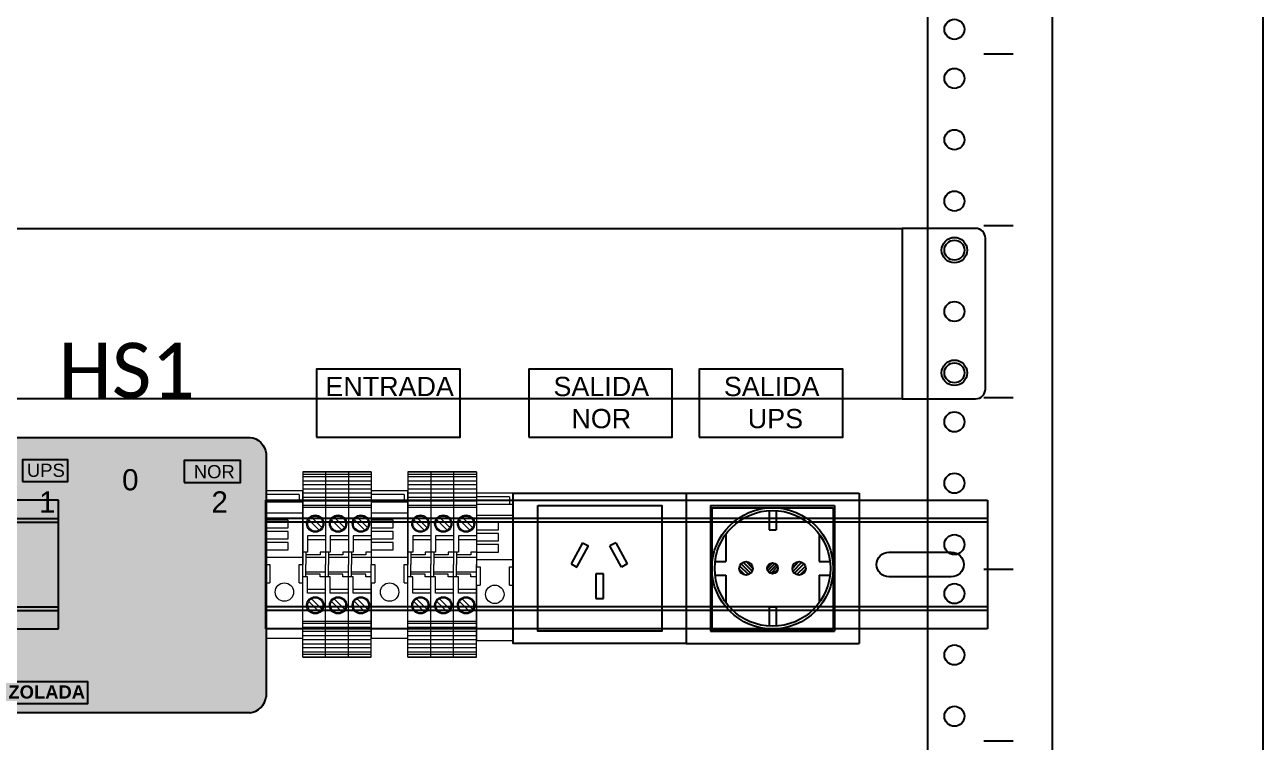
# Model space of a CAD drawing. Header units: millimetres. Extents: x 11355 to 11505, y 8083 to 8171.
# Drawn here: x 11367.42 to 11380.05, y 8092.8 to 8100.11 of the extents above; entities that cross this region are included whole.
import ezdxf
from ezdxf.enums import TextEntityAlignment as Align

# ---------------------------------------------------------------- set-up
doc = ezdxf.new("R2010")
doc.units = ezdxf.units.MM
for name, color, linetype in [('Elem. Eléctricos - Bornera Unipolar', 7, 'Continuous'), ('Elem. Eléctricos - Selectora Zoloda 3P', 7, 'Continuous'), ('Elem. Eléctricos - Separador', 7, 'Continuous'), ('Elem. Eléctricos - Termomagneticas', 7, 'Continuous'), ('Elem. Eléctricos -Toma 220v', 7, 'Continuous'), ('Elem. Eléctricos -Toma Schuko 220v', 7, 'Continuous'), ('Ordenador de Cables 1U', 7, 'Continuous'), ('Rack - Base 15U', 7, 'Continuous'), ('Rack - Riel Din', 7, 'Continuous'), ('Textos - Ref. Eléctricas', 7, 'Continuous')]:
    doc.layers.add(name, color=color, linetype=linetype)
doc.styles.add('Calibri', font='calibri.ttf')
doc.styles.get("Standard").update_dxf_attribs({"font": 'arial.ttf'})

# ---------------------------------------------------------------- blocks, each defined once
blk = doc.blocks.new('Rack 15U - Gabitel')
for p, q in [((2386.938, 1371.106), (2386.938, 1403.665)), ((2389.086, 1371.106), (2389.086, 1403.665)), ((2385.668, 1374.212), (2385.668, 1400.827)), ((2386.238, 1388.332), (2386.538, 1388.332)), ((2386.238, 1386.582), (2386.538, 1386.582)), ((2386.238, 1384.832), (2386.538, 1384.832)), ((2386.238, 1383.082), (2386.538, 1383.082)), ((2386.238, 1381.332), (2386.538, 1381.332))]:
    blk.add_line(p, q)
for centre in [(2385.938, 1388.582), (2385.938, 1388.082), (2385.938, 1387.457), (2385.938, 1386.832), (2385.938, 1386.332), (2385.938, 1385.707), (2385.938, 1385.082), (2385.938, 1384.582), (2385.938, 1383.957), (2385.938, 1383.332), (2385.938, 1382.832), (2385.938, 1382.207), (2385.938, 1381.582)]:
    blk.add_circle(centre, 0.102)
blk = doc.blocks.new('Bornera Simple')
at = {"layer": 'Elem. Eléctricos - Bornera Unipolar', "color": 0, "lineweight": 0}
for p, q in [((-6.2, 50.4), (-6.2, 25.2)), ((-6.2, 50.4), (0, 50.4)), ((0, 50.4), (-6.2, 50.4)), ((-6.2, 49.69), (0, 49.69)), ((-6.2, 49.04), (0, 49.04)), ((-6.2, 47.88), (0, 47.88)), ((0, 50.4), (0, 25.2)), ((-6.2, 46.81), (0, 46.81)), ((-6.2, 45.65), (0, 45.65)), ((-6.2, 44.58), (0, 44.58)), ((-6.2, 43.42), (0, 43.42)), ((-6.2, 42.36), (0, 42.36)), ((-6.2, 41.2), (0, 41.2)), ((-6.2, 40.69), (0, 40.69)), ((-5.16, 37.35), (-2.35, 34.54)), ((-4.45, 38.06), (-1.64, 35.25)), ((-6.2, 32.95), (-1.3, 32.95)), ((-1.3, 31.95), (-6.2, 31.95)), ((-1.3, 32.95), (-1.3, 28.55)), ((-6.2, 28.55), (-4.7, 28.55)), ((-0.8, 27.2), (-6.2, 27.2)), ((-4.7, 28.55), (-4.7, 27.85)), ((-4.7, 27.85), (-0.8, 27.85)), ((-1.3, 28.55), (0, 28.55)), ((-0.95, 27.85), (-0.8, 27.7)), ((-0.8, 28.55), (-0.8, 25.2)), ((-6.2, 0), (-6.2, 25.2)), ((-0.8, 21.85), (-0.8, 25.2)), ((0, 0), (0, 25.2)), ((-0.8, 23.2), (-6.2, 23.2)), ((-6.2, 21.85), (-4.7, 21.85)), ((-4.7, 22.55), (-0.8, 22.55)), ((-4.7, 21.85), (-4.7, 22.55)), ((-1.3, 21.85), (0, 21.85)), ((-1.3, 17.45), (-1.3, 21.85)), ((-0.95, 22.55), (-0.8, 22.7)), ((-1.3, 18.45), (-6.2, 18.45)), ((-6.2, 17.45), (-1.3, 17.45)), ((-5.16, 15.15), (-2.35, 12.34)), ((-4.45, 15.86), (-1.64, 13.05)), ((-6.2, 9.71), (0, 9.71)), ((-6.2, 9.2), (0, 9.2)), ((-6.2, 8.04), (0, 8.04)), ((-6.2, 6.98), (0, 6.98)), ((-6.2, 5.82), (0, 5.82)), ((-6.2, 4.75), (0, 4.75)), ((-6.2, 3.59), (0, 3.59)), ((-6.2, 2.52), (0, 2.52)), ((-6.2, 1.36), (0, 1.36)), ((-6.2, 0.71), (0, 0.71)), ((0, 0), (-6.2, 0)), ((-6.2, 0), (0, 0))]:
    blk.add_line(p, q, dxfattribs=at)
for centre, radius in [((-3.4, 36.3), 2.35), ((-3.4, 36.3), 2.05), ((-3.4, 14.1), 2.35), ((-3.4, 14.1), 2.05)]:
    blk.add_circle(centre, radius, dxfattribs=at)
blk = doc.blocks.new('*U26')
at = {"layer": 'Rack - Riel Din'}
for p, q in [((-196.14, 0), (0, 0)), ((-196.14, -35), (-196.14, 0)), ((0, 0), (0, -35)), ((0, -5), (-196.14, -5)), ((0, -6), (-196.14, -6)), ((0, -29), (-196.14, -29)), ((0, -30), (-196.14, -30)), ((0, -35), (-196.14, -35))]:
    blk.add_line(p, q, dxfattribs=at)
blk.add_lwpolyline([(-26.78, -20.87, -1), (-26.78, -14.13), (-9.84, -14.13, -1), (-9.84, -20.87)], format="xyb", close=True, dxfattribs=at)
blk = doc.blocks.new('Bornera Separadora')
at = {"layer": 'Elem. Eléctricos - Separador', "lineweight": 0}
for p, q in [((0, 10), (0, 0)), ((15, 10), (15, 9)), ((20, 10), (20, 9)), ((22, 10), (22, 0)), ((34, 10), (34, 0)), ((37, 10), (37, 0)), ((15, 1), (15, 0)), ((20, 1), (20, 0)), ((39, 1), (37, 1))]:
    blk.add_line(p, q, dxfattribs=at)
for points in [[(15, 10), (0, 10), (0, 0), (15, 0)], [(20, 9), (15, 9)], [(20, 0), (40, 0), (40, 10), (20, 10)], [(39, 1), (39, 10)], [(15, 1), (20, 1)]]:
    blk.add_lwpolyline(points, dxfattribs=at)
for points in [[(24, 4), (26, 4), (26, 10), (24, 10)], [(27, 4), (29, 4), (29, 10), (27, 10)], [(30, 4), (32, 4), (32, 10), (30, 10)]]:
    blk.add_lwpolyline(points, close=True, dxfattribs=at)
blk.add_circle((12.5, 5), 2.5, dxfattribs=at)
blk = doc.blocks.new('Toma Schuko 220v')
at = {"layer": 'Elem. Eléctricos -Toma Schuko 220v'}
for p, q in [((33005.451, -3481.235), (33005.451, -3482.855)), ((33005.451, -3481.235), (33007.314, -3481.235)), ((33007.314, -3481.235), (33007.314, -3482.855)), ((33005.715, -3481.37), (33005.715, -3482.721)), ((33005.715, -3481.37), (33007.05, -3481.37)), ((33005.729, -3481.392), (33005.729, -3482.698)), ((33005.729, -3481.392), (33005.729, -3482.698)), ((33005.729, -3481.392), (33007.036, -3481.392)), ((33005.729, -3481.392), (33006.383, -3481.392)), ((33006.345, -3481.423), (33006.345, -3481.632)), ((33006.383, -3481.392), (33007.036, -3481.392)), ((33006.42, -3481.423), (33006.42, -3481.632)), ((33007.036, -3481.392), (33007.036, -3482.698)), ((33007.036, -3481.392), (33007.036, -3482.698)), ((33007.05, -3481.37), (33007.05, -3482.721)), ((33005.879, -3481.677), (33005.879, -3481.97)), ((33006.345, -3481.632), (33006.42, -3481.632)), ((33006.886, -3481.677), (33006.886, -3481.97)), ((33005.764, -3481.97), (33005.879, -3481.97)), ((33006.886, -3481.97), (33007.001, -3481.97)), ((33005.764, -3482.12), (33005.879, -3482.12)), ((33005.879, -3482.12), (33005.879, -3482.413)), ((33006.886, -3482.12), (33007.001, -3482.12)), ((33006.886, -3482.12), (33006.886, -3482.413)), ((33006.345, -3482.458), (33006.42, -3482.458)), ((33006.345, -3482.458), (33006.345, -3482.667)), ((33006.42, -3482.458), (33006.42, -3482.667)), ((33005.715, -3482.721), (33007.05, -3482.721)), ((33005.729, -3482.698), (33007.036, -3482.698)), ((33005.729, -3482.698), (33006.383, -3482.698)), ((33006.383, -3482.698), (33007.036, -3482.698)), ((33005.451, -3482.855), (33007.314, -3482.855))]:
    blk.add_line(p, q, dxfattribs=at)
at = {"layer": 'Elem. Eléctricos -Toma Schuko 220v', "color": 0}
for p, q in [((33006.162, -3482.076), (33006.066, -3481.98)), ((33006.169, -3482.045), (33006.098, -3481.973)), ((33006.596, -3482.045), (33006.667, -3481.973)), ((33006.603, -3482.076), (33006.699, -3481.98)), ((33006.086, -3482.116), (33006.026, -3482.056)), ((33006.122, -3482.113), (33006.029, -3482.021)), ((33006.146, -3482.098), (33006.044, -3481.997)), ((33006.325, -3482.045), (33006.382, -3481.987)), ((33006.33, -3482.07), (33006.407, -3481.993)), ((33006.343, -3482.088), (33006.425, -3482.006)), ((33006.363, -3482.1), (33006.437, -3482.025)), ((33006.391, -3482.102), (33006.44, -3482.054)), ((33006.619, -3482.098), (33006.721, -3481.997)), ((33006.643, -3482.113), (33006.736, -3482.021)), ((33006.679, -3482.116), (33006.739, -3482.056))]:
    blk.add_line(p, q, dxfattribs=at)
at = {"layer": 'Elem. Eléctricos -Toma Schuko 220v'}
for centre, radius in [((33006.383, -3482.045), 0.653), ((33006.383, -3482.045), 0.623), ((33006.097, -3482.045), 0.0721), ((33006.668, -3482.045), 0.0721), ((33006.383, -3482.045), 0.058)]:
    blk.add_circle(centre, radius, dxfattribs=at)
blk = doc.blocks.new('Toma Simple 220v')
at = {"layer": 'Elem. Eléctricos -Toma 220v'}
for p, q in [((33007.363, -3481.851), (33007.239, -3482.079)), ((33007.303, -3482.113), (33007.427, -3481.885)), ((33007.363, -3481.851), (33007.427, -3481.885)), ((33007.722, -3481.851), (33007.658, -3481.885)), ((33007.781, -3482.113), (33007.658, -3481.885)), ((33007.722, -3481.851), (33007.845, -3482.079)), ((33007.239, -3482.079), (33007.303, -3482.113)), ((33007.845, -3482.079), (33007.781, -3482.113)), ((33007.588, -3482.185), (33007.507, -3482.185)), ((33007.507, -3482.185), (33007.507, -3482.451)), ((33007.588, -3482.451), (33007.588, -3482.185)), ((33007.507, -3482.451), (33007.588, -3482.451))]:
    blk.add_line(p, q, dxfattribs=at)
for points in [[(33006.617, -3481.317), (33008.479, -3481.317), (33008.479, -3482.936), (33006.617, -3482.936)], [(33006.88, -3481.451), (33008.216, -3481.451), (33008.216, -3482.802), (33006.88, -3482.802)]]:
    blk.add_lwpolyline(points, close=True, dxfattribs=at)
blk = doc.blocks.new('Ordenador de Cables 1U')
at = {"layer": 'Ordenador de Cables 1U'}
for p, q in [((-4.274, 0), (12.933, 0)), ((12.933, 0), (12.933, -1.736)), ((13.683, 0), (12.933, 0)), ((13.783, -1.636), (13.783, -0.1)), ((12.933, -1.736), (-4.274, -1.736)), ((12.933, -1.736), (13.683, -1.736))]:
    blk.add_line(p, q, dxfattribs=at)
for centre in [(13.467, -0.221), (13.467, -1.471)]:
    blk.add_circle(centre, 0.13, dxfattribs=at)
for centre, start, end in [((13.683, -0.1), 0, 90), ((13.683, -1.636), 270, 0)]:
    blk.add_arc(centre, 0.1, start, end, dxfattribs=at)
blk = doc.blocks.new('Selectora Zolada 3 Posiciones')
at = {"layer": 'Elem. Eléctricos - Selectora Zoloda 3P'}
h = blk.add_hatch(color=254, dxfattribs=at)
h.dxf.hatch_style = 1
edge = h.paths.add_edge_path()
edge.add_spline(control_points=[(-0.345, 0.106), (-0.268, 0.106), (-0.183, 0.192), (-0.183, 0.268)], knot_values=[0, 0, 0, 0, 8.485281, 8.485281, 8.485281, 8.485281], degree=3, periodic=0)
edge.add_line((-0.183, 0.268), (-0.183, 2.748))
edge.add_spline(control_points=[(-0.183, 2.748), (-0.183, 2.825), (-0.268, 2.91), (-0.345, 2.91)], knot_values=[0, 0, 0, 0, 8.485281, 8.485281, 8.485281, 8.485281], degree=3, periodic=0)
edge.add_line((-0.345, 2.91), (-2.825, 2.91))
edge.add_spline(control_points=[(-2.825, 2.91), (-2.901, 2.91), (-2.987, 2.825), (-2.987, 2.748)], knot_values=[0, 0, 0, 0, 8.485281, 8.485281, 8.485281, 8.485281], degree=3, periodic=0)
edge.add_line((-2.987, 2.748), (-2.987, 0.268))
edge.add_spline(control_points=[(-2.987, 0.268), (-2.987, 0.192), (-2.901, 0.106), (-2.825, 0.106)], knot_values=[0, 0, 0, 0, 8.485281, 8.485281, 8.485281, 8.485281], degree=3, periodic=0)
edge.add_line((-2.825, 0.106), (-0.345, 0.106))
h = blk.add_hatch(color=1, dxfattribs=at)
h.dxf.hatch_style = 1
h.paths.add_polyline_path([(-1.545, 2.174), (-1.299, 1.318), (-1.302, 0.462), (-1.801, 0.464), (-1.798, 1.32)])
for p, q in [((-2.825, 2.91), (-0.345, 2.91)), ((-2.987, 2.748), (-2.987, 0.268)), ((-0.183, 2.748), (-0.183, 0.268)), ((-0.345, 0.106), (-2.825, 0.106))]:
    blk.add_line(p, q, dxfattribs=at)
for points in [[(-2.667, 2.461), (-2.203, 2.461), (-2.203, 2.683), (-2.667, 2.683)], [(-1.017, 2.453), (-0.442, 2.453), (-0.442, 2.676), (-1.017, 2.676)], [(-2.848, 0.199), (-1.999, 0.199), (-1.999, 0.421), (-2.848, 0.421)]]:
    blk.add_lwpolyline(points, close=True, dxfattribs=at)
for points in [[(-2.825, 2.91), (-2.901, 2.91), (-2.987, 2.825), (-2.987, 2.748)], [(-0.345, 2.91), (-0.268, 2.91), (-0.183, 2.825), (-0.183, 2.748)], [(-2.825, 0.106), (-2.901, 0.106), (-2.987, 0.192), (-2.987, 0.268)], [(-0.345, 0.106), (-0.268, 0.106), (-0.183, 0.192), (-0.183, 0.268)]]:
    blk.add_open_spline(points, degree=3, dxfattribs=at)
at = {"layer": 'Elem. Eléctricos - Selectora Zoloda 3P', "color": 7, "attachment_point": 1}
for s, insert, char_height, width in [('UPS', (-2.62, 2.643), 0.1343, 1.93967), ('{\\C1;0}', (-1.65, 2.587), 0.2157, 3.11612), ('\\pxqc;NOR', (-0.98, 2.629), 0.1343, 0.53917), ('{\\C1;1                   2}', (-2.497, 2.361), 0.21568, 3.11612), ('{\\fArial|b1|i0|c0|p34;ZOLADA}', (-2.809, 0.384), 0.13425, 0.8388)]:
    blk.add_mtext(s, dxfattribs=dict(at, insert=insert, char_height=char_height, width=width))
blk = doc.blocks.new('*U27')
at = {"layer": 'Rack - Riel Din'}
for p, q in [((-253.47, 0), (0, 0)), ((-253.47, -35), (-253.47, 0)), ((0, 0), (0, -35)), ((0, -5), (-253.47, -5)), ((0, -6), (-253.47, -6)), ((0, -29), (-253.47, -29)), ((0, -30), (-253.47, -30)), ((0, -35), (-253.47, -35))]:
    blk.add_line(p, q, dxfattribs=at)
for points in [[(-131.86, -20.87, -1), (-131.86, -14.13), (-114.92, -14.13, -1), (-114.92, -20.87)], [(-26.78, -20.87, -1), (-26.78, -14.13), (-9.84, -14.13, -1), (-9.84, -20.87)]]:
    blk.add_lwpolyline(points, format="xyb", close=True, dxfattribs=at)

msp = doc.modelspace()

# ---------------------------------------------------------------- linework, layer by layer
at = {"layer": 'Textos - Ref. Eléctricas'}
for points in [[(11370.395, 8095.908), (11371.859, 8095.908), (11371.859, 8096.601), (11370.395, 8096.601)], [(11372.557, 8095.908), (11374.021, 8095.908), (11374.021, 8096.601), (11372.557, 8096.601)], [(11374.294, 8095.908), (11375.758, 8095.908), (11375.758, 8096.601), (11374.294, 8096.601)]]:
    msp.add_lwpolyline(points, close=True, dxfattribs=at)

# ---------------------------------------------------------------- block references
at = {"xscale": 0.03750000000000001, "yscale": 0.03750000000000001, "zscale": 0.03750000000000001}
for name, p, rotation in [('Bornera Simple', (11370.254, 8095.555), 179.9999999999999), ('Bornera Simple', (11370.486, 8095.555), 179.9999999999999), ('Bornera Simple', (11370.719, 8095.555), 179.9999999999999), ('Bornera Simple', (11371.326, 8095.555), 179.9999999999999), ('Bornera Simple', (11371.559, 8095.555), 179.9999999999999), ('Bornera Simple', (11371.791, 8095.555), 179.9999999999999), ('Bornera Separadora', (11370.254, 8093.86), 90), ('Bornera Separadora', (11371.326, 8093.86), 90), ('Bornera Separadora', (11372.399, 8093.837), 90)]:
    msp.add_blockref(name, p, dxfattribs=dict(at, rotation=rotation))
for name, p, xscale, yscale, zscale in [('Toma Simple 220v', (-19871.205, 11390.703), 0.946586095026106, 0.946586095026106, 0.946586095026106), ('Toma Schuko 220v', (-19868.34, 11390.626), 0.946586095026106, 0.946586095026106, 0.946586095026106), ('*U26', (11377.234, 8095.266), 0.03750000000000001, 0.03750000000000001, 0.03750000000000001)]:
    msp.add_blockref(name, p, dxfattribs=dict(xscale=xscale, yscale=yscale, zscale=zscale))
at = {"layer": 'Elem. Eléctricos - Termomagneticas', "color": 7}
for name, p in [('Ordenador de Cables 1U', (11363.43, 8098.034)), ('Selectora Zolada 3 Posiciones', (11370.062, 8092.994))]:
    msp.add_blockref(name, p, dxfattribs=at)
at = {"layer": 'Rack - Base 15U'}
msp.add_blockref('Rack 15U - Gabitel', (8990.959, 6711.481), dxfattribs=at)
at = {"layer": 'Rack - Riel Din', "xscale": -0.03750000000000001, "yscale": 0.03750000000000001, "zscale": 0.03750000000000001}
msp.add_blockref('*U27', (11358.26, 8095.266), dxfattribs=at)

# ---------------------------------------------------------------- texts
at = {"layer": 'Textos - Ref. Eléctricas', "color": 7, "char_height": 0.19629, "attachment_point": 1}
for s, insert, width in [('\\pxqc;ENTRADA', (11370.351, 8096.522), 1.57651), ('\\pxqc;SALIDA\\PNOR', (11372.577, 8096.522), 1.44063), ('\\pxqc;SALIDA\\P UPS', (11374.314, 8096.522), 1.44063)]:
    msp.add_mtext(s, dxfattribs=dict(at, insert=insert, width=width))
at = {"layer": 'Textos - Ref. Eléctricas', "style": 'Calibri'}
msp.add_attdef('HS1', text='Q', height=0.562, dxfattribs=at).set_placement((11368.458, 8096.307), align=Align.CENTER)

doc.saveas('drawing.dxf')
